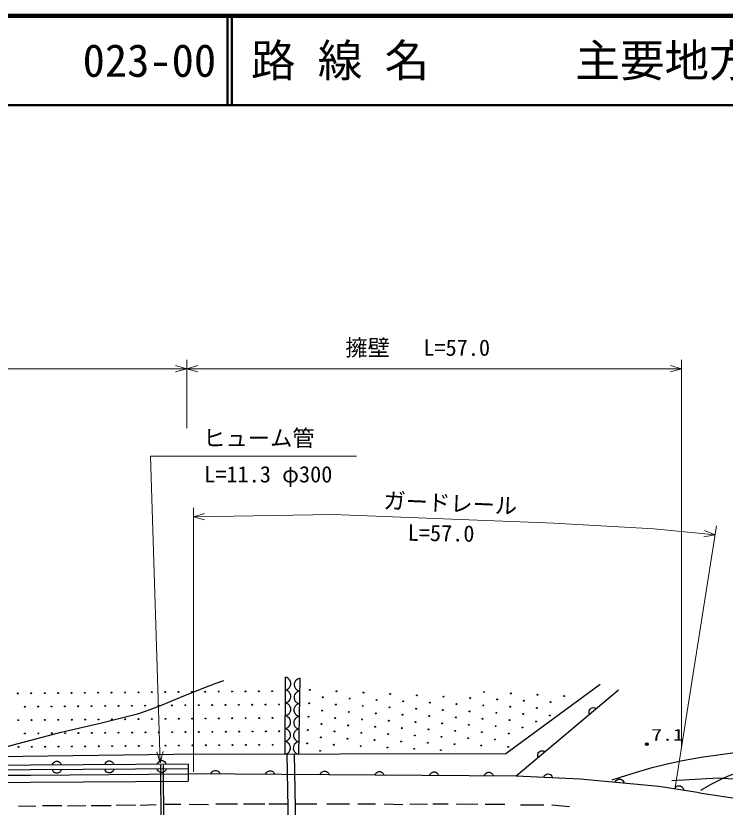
# Model space of a CAD drawing. Units: millimetres, scale not verified. Extents: x 40000 to 680000, y 20000 to 380000.
# Drawn here: x 154031 to 233535, y 291366 to 380000 of the extents above; entities that cross this region are included whole.
import ezdxf
from ezdxf.enums import TextEntityAlignment as Align

# ---------------------------------------------------------------- set-up
doc = ezdxf.new("R2010")
doc.units = ezdxf.units.MM
doc.header["$LTSCALE"] = 1000
for name, color, linetype, lineweight in [('M-BGD', 7, 'Continuous', 25), ('M-STR-HTXT', 7, 'Continuous', 13), ('M-TTL', 2, 'Continuous', 140), ('M-TTL-LINE', 7, 'Continuous', 50)]:
    doc.layers.add(name, color=color, linetype=linetype, lineweight=lineweight)
doc.layers.add('M-TTL-TXT', color=7, linetype='Continuous')
doc.styles.add('ＭＳ ゴシック', font='')
doc.styles.get('ＭＳ ゴシック').set_extended_font_data('MS Gothic')

msp = doc.modelspace()

# ---------------------------------------------------------------- linework, layer by layer
at = {"layer": 'M-BGD'}
for p, q in [((184201, 297285), (184253, 305930)), ((185851, 305799), (185720, 297289)), ((219528, 305122), (208939, 297350)), ((221593, 304479), (210104, 294839)), ((171733, 297253), (139189, 296864)), ((208939, 297350), (171733, 297253)), ((184722, 282369), (184455, 297287)), ((185522, 282383), (185255, 297301)), ((155679, 296067), (106791, 295649)), ((173329, 296186), (155679, 296067)), ((170330, 284636), (170290, 296062)), ((170630, 284637), (170590, 296063)), ((173329, 296186), (173341, 294286)), ((106795, 295149), (155683, 295567)), ((155683, 295567), (173332, 295686)), ((106800, 294549), (155687, 294967)), ((155687, 294967), (173336, 295086)), ((155692, 294167), (173341, 294286)), ((210104, 294839), (173336, 295086)), ((217279, 294487), (210104, 294839)), ((226111, 293695), (217279, 294487)), ((106807, 293749), (155692, 294167)), ((230645, 292990), (226111, 293695)), ((230645, 292990), (241132, 291386)), ((169753, 291623), (167960, 291562)), ((172536, 291654), (170743, 291654)), ((175628, 291623), (173464, 291654)), ((178867, 291716), (176455, 291716)), ((181928, 291716), (179547, 291716)), ((184464, 291716), (182392, 291716)), ((187772, 291685), (185360, 291716)), ((191413, 291716), (188878, 291716)), ((194351, 291716), (192372, 291716)), ((197412, 291623), (195309, 291716)), ((200156, 291654), (198177, 291716)), ((202475, 291716), (200774, 291716)), ((205814, 291654), (203403, 291685)), ((208845, 291654), (206618, 291654)), ((156280, 291438), (154332, 291469)), ((159186, 291500), (157022, 291500)), ((161876, 291531), (159835, 291469)), ((164721, 291531), (162464, 291500)), ((167465, 291562), (165270, 291593)), ((213197, 291593), (210599, 291593)), ((216072, 291407), (214124, 291593))]:
    msp.add_line(p, q, dxfattribs=at)
for points in [[(184244, 304489), (184410, 304542), (184551, 304628), (184711, 304767), (184798, 304925), (184853, 305094), (184854, 305318), (184801, 305487), (184716, 305646), (184558, 305788), (184418, 305871), (184253, 305930)], [(185851, 305799), (185687, 305748), (185547, 305665), (185389, 305530), (185302, 305375), (185246, 305209), (185242, 304989), (185293, 304822), (185376, 304664), (185530, 304524), (185667, 304440), (185829, 304381)], [(149475, 297196), (154289, 298510), (159121, 299775), (163474, 300793), (167807, 301869), (169081, 302298), (170346, 302788), (172873, 303846), (175419, 304847), (176383, 305205), (177348, 305558)], [(184235, 303049), (184401, 303102), (184542, 303187), (184702, 303327), (184789, 303485), (184844, 303654), (184846, 303877), (184793, 304047), (184707, 304206), (184549, 304347), (184410, 304431), (184244, 304489)], [(185829, 304381), (185665, 304330), (185525, 304247), (185367, 304111), (185280, 303957), (185224, 303791), (185221, 303571), (185271, 303403), (185354, 303246), (185508, 303105), (185645, 303022), (185807, 302963)], [(184227, 301608), (184393, 301661), (184534, 301746), (184693, 301886), (184780, 302044), (184836, 302213), (184837, 302436), (184784, 302606), (184698, 302765), (184541, 302906), (184401, 302990), (184235, 303049)], [(185807, 302963), (185643, 302912), (185504, 302829), (185345, 302693), (185258, 302538), (185202, 302372), (185199, 302153), (185249, 301985), (185332, 301828), (185486, 301687), (185623, 301604), (185785, 301544)], [(218337, 301748), (218294, 301862), (218277, 301975), (218279, 302120), (218325, 302237), (218393, 302339), (218511, 302439), (218624, 302487), (218747, 302512), (218892, 302491), (219001, 302454), (219103, 302390)], [(184218, 300167), (184384, 300220), (184525, 300306), (184684, 300445), (184772, 300603), (184827, 300772), (184828, 300995), (184775, 301165), (184690, 301324), (184532, 301465), (184392, 301549), (184227, 301608)], [(185785, 301544), (185621, 301494), (185482, 301411), (185324, 301275), (185236, 301120), (185180, 300954), (185177, 300734), (185228, 300567), (185310, 300410), (185464, 300269), (185601, 300185), (185764, 300126)], [(184209, 298726), (184375, 298779), (184516, 298865), (184676, 299004), (184763, 299162), (184818, 299331), (184819, 299555), (184766, 299724), (184681, 299883), (184523, 300025), (184383, 300108), (184218, 300167)], [(185764, 300126), (185600, 300075), (185460, 299992), (185302, 299856), (185214, 299702), (185159, 299536), (185155, 299316), (185206, 299149), (185289, 298991), (185442, 298851), (185579, 298767), (185742, 298708)], [(184201, 297285), (184367, 297339), (184508, 297424), (184667, 297564), (184754, 297722), (184809, 297891), (184811, 298114), (184758, 298283), (184672, 298442), (184515, 298584), (184375, 298668), (184209, 298726)], [(185742, 298708), (185578, 298657), (185438, 298574), (185280, 298438), (185193, 298284), (185137, 298118), (185133, 297898), (185184, 297730), (185267, 297573), (185421, 297432), (185558, 297349), (185720, 297289)], [(220874, 294435), (223103, 295150), (225358, 295809), (227034, 296226), (228734, 296588), (230842, 296964), (232962, 297282), (235478, 297604), (238009, 297868), (239714, 297991), (241421, 298053), (243009, 298045), (244597, 297977), (246645, 297865), (248693, 297813), (250542, 297861), (252400, 297969), (252989, 298010), (253579, 298052)], [(212593, 296928), (212550, 297042), (212533, 297155), (212535, 297300), (212581, 297417), (212648, 297519), (212767, 297619), (212880, 297667), (213002, 297692), (213148, 297671), (213256, 297634), (213359, 297570)], [(158120, 296083), (158160, 296198), (158219, 296296), (158313, 296407), (158423, 296468), (158540, 296503), (158695, 296504), (158813, 296470), (158923, 296411), (159021, 296302), (159082, 296205), (159120, 296090)], [(164004, 296123), (164043, 296238), (164102, 296336), (164196, 296447), (164306, 296507), (164423, 296543), (164578, 296544), (164696, 296510), (164806, 296451), (164905, 296341), (164965, 296244), (165004, 296130)], [(169887, 296163), (169926, 296278), (169985, 296376), (170080, 296486), (170189, 296547), (170307, 296583), (170462, 296584), (170579, 296550), (170690, 296491), (170788, 296381), (170849, 296284), (170887, 296169)], [(230800, 293279), (232037, 293972), (233303, 294612), (234107, 294955), (234942, 295244), (235893, 295501), (236873, 295703), (238376, 295927), (239891, 296092), (241997, 296285), (244095, 296416), (245621, 296438), (247148, 296399), (252042, 296126), (256931, 295794), (258113, 295613), (259284, 295373), (260178, 295163), (261071, 294942)], [(159124, 295590), (159085, 295475), (159026, 295377), (158932, 295266), (158822, 295205), (158705, 295170), (158550, 295168), (158432, 295203), (158322, 295262), (158223, 295371), (158163, 295468), (158124, 295583)], [(165007, 295630), (164968, 295514), (164909, 295416), (164815, 295306), (164705, 295245), (164588, 295209), (164433, 295208), (164315, 295242), (164205, 295302), (164106, 295411), (164046, 295508), (164007, 295623)], [(170890, 295669), (170851, 295554), (170792, 295456), (170698, 295346), (170588, 295285), (170471, 295249), (170316, 295248), (170198, 295282), (170088, 295341), (169989, 295451), (169929, 295548), (169890, 295663)], [(175900, 295069), (175941, 295183), (176001, 295281), (176097, 295390), (176207, 295449), (176325, 295483), (176480, 295482), (176597, 295447), (176707, 295386), (176804, 295275), (176863, 295177), (176900, 295062)], [(182028, 295028), (182069, 295142), (182129, 295239), (182225, 295349), (182335, 295408), (182453, 295442), (182608, 295441), (182725, 295405), (182835, 295345), (182932, 295234), (182991, 295136), (183028, 295021)], [(188156, 294986), (188197, 295101), (188257, 295198), (188353, 295308), (188463, 295367), (188581, 295401), (188736, 295400), (188853, 295364), (188963, 295304), (189060, 295193), (189119, 295095), (189156, 294980)], [(194284, 294945), (194325, 295060), (194385, 295157), (194481, 295266), (194591, 295326), (194709, 295360), (194864, 295359), (194981, 295323), (195091, 295262), (195188, 295152), (195247, 295054), (195284, 294939)], [(200412, 294904), (200453, 295019), (200513, 295116), (200609, 295225), (200719, 295285), (200837, 295319), (200992, 295318), (201109, 295282), (201219, 295221), (201316, 295111), (201375, 295013), (201412, 294897)], [(206540, 294863), (206581, 294978), (206641, 295075), (206737, 295184), (206847, 295243), (206965, 295278), (207120, 295277), (207237, 295241), (207347, 295180), (207444, 295069), (207503, 294972), (207540, 294856)], [(213192, 294688), (213238, 294800), (213302, 294895), (213403, 295000), (213515, 295055), (213634, 295084), (213789, 295076), (213905, 295035), (214012, 294970), (214104, 294855), (214159, 294755), (214191, 294638)], [(221197, 294135), (221247, 294246), (221316, 294338), (221420, 294439), (221535, 294489), (221655, 294513), (221810, 294500), (221924, 294454), (222028, 294385), (222115, 294266), (222166, 294164), (222193, 294046)], [(258451, 292170), (249786, 293311), (240160, 294115), (232764, 294622), (227565, 294326)], [(227884, 293419), (227941, 293527), (228016, 293614), (228126, 293708), (228244, 293750), (228366, 293767), (228519, 293743), (228630, 293690), (228729, 293614), (228809, 293491), (228853, 293385), (228872, 293266)]]:
    msp.add_lwpolyline(points, dxfattribs=at)
for centre, radius in [((154267, 304112), 49.8), ((155767, 304125), 49.8), ((157267, 304138), 49.8), ((158767, 304151), 49.8), ((160267, 304164), 49.8), ((161767, 304177), 49.8), ((163267, 304190), 49.8), ((164767, 304203), 49.8), ((166266, 304216), 49.8), ((167766, 304229), 49.8), ((169266, 304242), 49.8), ((170766, 304255), 49.8), ((172266, 304268), 49.8), ((173766, 304281), 49.8), ((175266, 304294), 49.8), ((176766, 304307), 49.8), ((178266, 304320), 49.8), ((179766, 304333), 49.8), ((181266, 304346), 49.8), ((182766, 304359), 49.8), ((186990, 304499), 49.8), ((189986, 304347), 49.8), ((192982, 304196), 49.8), ((195979, 304045), 49.8), ((206503, 304264), 49.8), ((209499, 304113), 49.8), ((188450, 303674), 49.8), ((191447, 303523), 49.8), ((194443, 303371), 49.8), ((197439, 303220), 49.8), ((198975, 303893), 49.8), ((201971, 303742), 49.8), ((204967, 303591), 49.8), ((207963, 303439), 49.8), ((210960, 303288), 49.8), ((212495, 303961), 49.8), ((213956, 303137), 49.8), ((215492, 303810), 49.8), ((155030, 302618), 49.8), ((156530, 302631), 49.8), ((158030, 302644), 49.8), ((159530, 302657), 49.8), ((161030, 302670), 49.8), ((162530, 302683), 49.8), ((164030, 302696), 49.8), ((165530, 302709), 49.8), ((167029, 302722), 49.8), ((168529, 302736), 49.8), ((170029, 302749), 49.8), ((171529, 302762), 49.8), ((173029, 302775), 49.8), ((174529, 302788), 49.8), ((176029, 302801), 49.8), ((177529, 302814), 49.8), ((179029, 302827), 49.8), ((180529, 302840), 49.8), ((182029, 302853), 49.8), ((183529, 302866), 49.8), ((186914, 303000), 49.8), ((189911, 302849), 49.8), ((192907, 302698), 49.8), ((195903, 302547), 49.8), ((198899, 302395), 49.8), ((200435, 303069), 49.8), ((201895, 302244), 49.8), ((203431, 302917), 49.8), ((206427, 302766), 49.8), ((209424, 302615), 49.8), ((212420, 302463), 49.8), ((178292, 301320), 49.8), ((179792, 301333), 49.8), ((181292, 301346), 49.8), ((182792, 301359), 49.8), ((186839, 301502), 49.8), ((188375, 302176), 49.8), ((189835, 301351), 49.8), ((191371, 302024), 49.8), ((194367, 301873), 49.8), ((197363, 301722), 49.8), ((200359, 301571), 49.8), ((203356, 301419), 49.8), ((204892, 302093), 49.8), ((207888, 301941), 49.8), ((210884, 301790), 49.8), ((213880, 301639), 49.8), ((154293, 301112), 49.8), ((155793, 301125), 49.8), ((157293, 301138), 49.8), ((158793, 301151), 49.8), ((160293, 301164), 49.8), ((161793, 301177), 49.8), ((163293, 301190), 49.8), ((164793, 301203), 49.8), ((166293, 301216), 49.8), ((167792, 301229), 49.8), ((169292, 301242), 49.8), ((170792, 301255), 49.8), ((172292, 301268), 49.8), ((173792, 301281), 49.8), ((175292, 301294), 49.8), ((176792, 301307), 49.8), ((188299, 300678), 49.8), ((191295, 300526), 49.8), ((192831, 301200), 49.8), ((195827, 301048), 49.8), ((198823, 300897), 49.8), ((201820, 300746), 49.8), ((204816, 300594), 49.8), ((206352, 301268), 49.8), ((207812, 300443), 49.8), ((209348, 301117), 49.8), ((212344, 300965), 49.8), ((155056, 299618), 49.8), ((156556, 299631), 49.8), ((158056, 299644), 49.8), ((159556, 299657), 49.8), ((161056, 299670), 49.8), ((162556, 299683), 49.8), ((164056, 299697), 49.8), ((165556, 299710), 49.8), ((167056, 299723), 49.8), ((168556, 299736), 49.8), ((170055, 299749), 49.8), ((171555, 299762), 49.8), ((173055, 299775), 49.8), ((174555, 299788), 49.8), ((176055, 299801), 49.8), ((177555, 299814), 49.8), ((179055, 299827), 49.8), ((180555, 299840), 49.8), ((182055, 299853), 49.8), ((183555, 299866), 49.8), ((186763, 300004), 49.8), ((189759, 299853), 49.8), ((192755, 299702), 49.8), ((194291, 300375), 49.8), ((195752, 299550), 49.8), ((197288, 300224), 49.8), ((200284, 300072), 49.8), ((203280, 299921), 49.8), ((206276, 299770), 49.8), ((209272, 299618), 49.8), ((210808, 300292), 49.8), ((188223, 299180), 49.8), ((191220, 299028), 49.8), ((194216, 298877), 49.8), ((197212, 298726), 49.8), ((198748, 299399), 49.8), ((201744, 299248), 49.8), ((204740, 299096), 49.8), ((207736, 298945), 49.8), ((154319, 298112), 49.8), ((155819, 298125), 49.8), ((157319, 298138), 49.8), ((158819, 298151), 49.8), ((160319, 298164), 49.8), ((161819, 298177), 49.8), ((163319, 298190), 49.8), ((164819, 298203), 49.8), ((166319, 298216), 49.8), ((167819, 298229), 49.8), ((169319, 298242), 49.8), ((170818, 298255), 49.8), ((172318, 298268), 49.8), ((173818, 298281), 49.8), ((175318, 298294), 49.8), ((176818, 298307), 49.8), ((178318, 298320), 49.8), ((179818, 298334), 49.8), ((181318, 298347), 49.8), ((182818, 298360), 49.8), ((186687, 298506), 49.8), ((189684, 298355), 49.8), ((192680, 298204), 49.8), ((195676, 298052), 49.8), ((198672, 297901), 49.8), ((200208, 298574), 49.8), ((203204, 298423), 49.8), ((206200, 298272), 49.8), ((209197, 298120), 49.8), ((224752, 298418), 150), ((224752, 298418), 131), ((224752, 298418), 112), ((224752, 298418), 93.8), ((224752, 298418), 75), ((224752, 298418), 56.2), ((224752, 298417), 37.5), ((224752, 298418), 18.8), ((188148, 297682), 49.8), ((201668, 297750), 49.8)]:
    msp.add_circle(centre, radius, dxfattribs=at)
at = {"layer": 'M-STR-HTXT'}
for p, q in [((173195, 341468), (173195, 333813)), ((228654, 341468), (228654, 298017)), ((69356, 340468), (173195, 340468)), ((173195, 340468), (228654, 340468)), ((170214, 296330), (169120, 330696)), ((169120, 330696), (192212, 330696)), ((173931, 295338), (173931, 324899)), ((173931, 323899), (189612, 324140)), ((189612, 324140), (214333, 323179)), ((214333, 323179), (225534, 322539)), ((227934, 293578), (232570, 322887)), ((232410, 321875), (225534, 322539))]:
    msp.add_line(p, q, dxfattribs=at)
for points in [[(171945, 340828), (173195, 340468), (171945, 340112)], [(174445, 340109), (173195, 340468), (174445, 340824)], [(227404, 340828), (228654, 340468), (227404, 340112)], [(175186, 323559), (173931, 323899), (175176, 324275)], [(231200, 322353), (232410, 321875), (231132, 321640)], [(170534, 297591), (170214, 296330), (169818, 297568)]]:
    msp.add_lwpolyline(points, dxfattribs=at)
at = {"layer": 'M-TTL'}
msp.add_line((680000, 380000), (40000, 380000), dxfattribs=at)
at = {"layer": 'M-TTL-LINE'}
for p, q in [((177750, 380000), (177750, 370000)), ((178250, 380000), (178250, 370000)), ((40000, 370000), (680000, 370000))]:
    msp.add_line(p, q, dxfattribs=at)

# ---------------------------------------------------------------- texts
at = {"layer": 'M-BGD', "style": 'ＭＳ ゴシック', "width": 1.35}
msp.add_text('7.1', height=1320, dxfattribs=at).set_placement((225252, 298418), align=Align.BOTTOM_LEFT)
at = {"layer": 'M-STR-HTXT', "style": 'ＭＳ ゴシック'}
for s, p in [('擁壁   L=57.0', (190962, 341368)), ('ヒューム管', (175030, 331243)), ('L=11.3 φ300', (175143, 327186))]:
    msp.add_text(s, height=1833, dxfattribs=at).set_placement(p, align=Align.BOTTOM_LEFT)
for s, rotation, p in [('ガードレール', 357.5, (195172, 324279)), ('L=57.0', 359.1, (197932, 320659))]:
    msp.add_text(s, height=1833, rotation=rotation, dxfattribs=at).set_placement(p, align=Align.BOTTOM_LEFT)
at = {"layer": 'M-TTL-TXT', "style": 'ＭＳ ゴシック'}
for s, p in [('023-00', (161521, 375000)), ('路 線 名', (180380, 375000)), ('主要地方道柳井上関線', (216734, 375000))]:
    msp.add_text(s, height=3666, dxfattribs=at).set_placement(p, align=Align.MIDDLE_LEFT)

doc.saveas('drawing.dxf')
